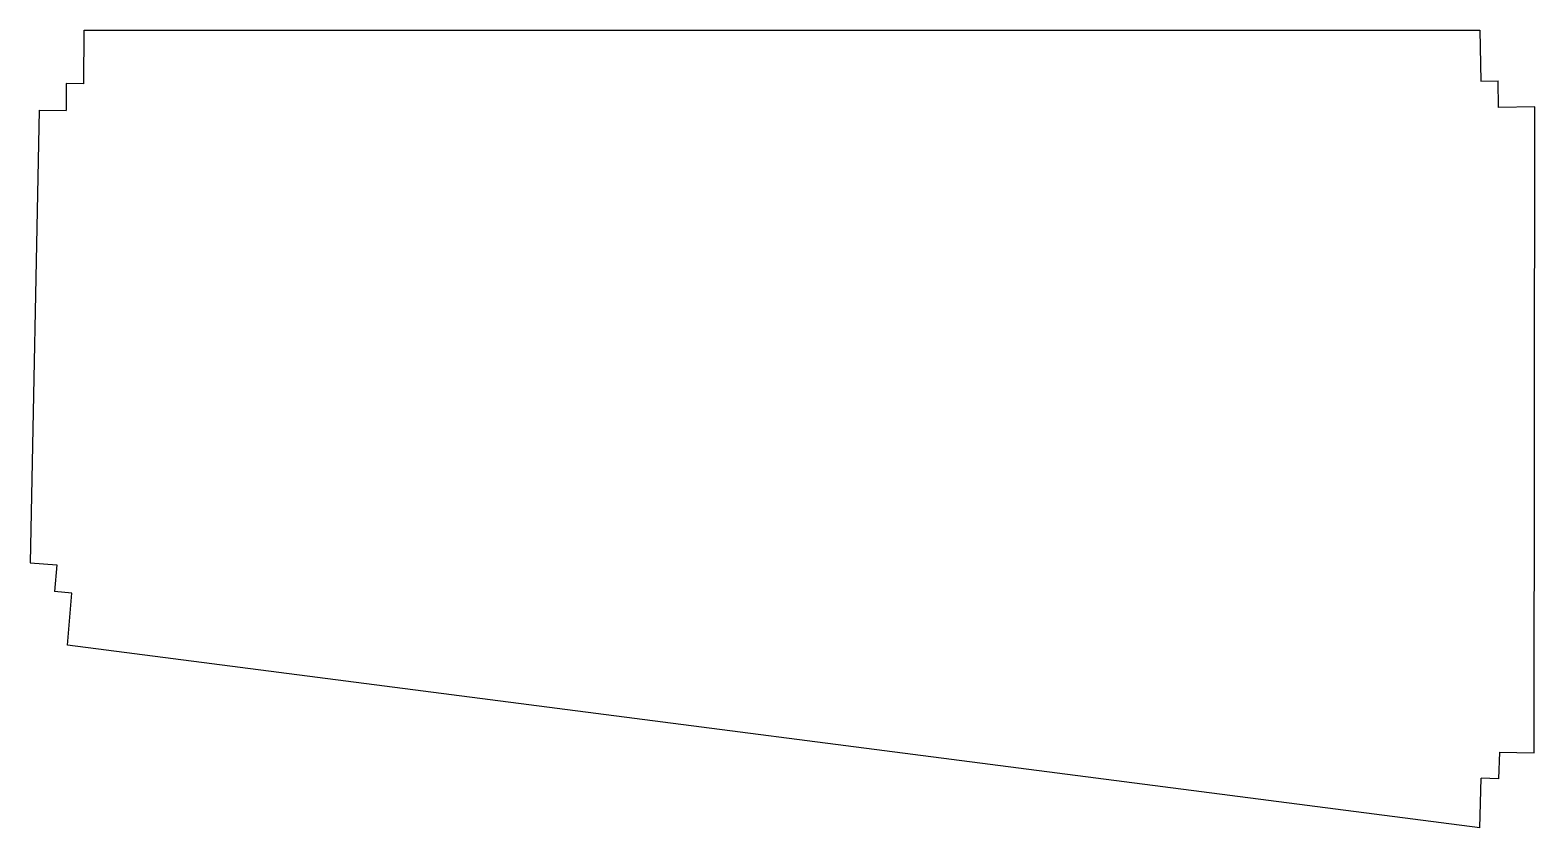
# Model space of a CAD drawing. Header units: millimetres. Extents: x -40 to 1082, y -565 to 30.
import ezdxf

# ---------------------------------------------------------------- set-up
doc = ezdxf.new("R2010")
doc.units = ezdxf.units.MM
doc.layers.add('finish', color=178, linetype='Continuous', lineweight=25, true_color=0x000000)

msp = doc.modelspace()

# ---------------------------------------------------------------- linework, layer by layer
at = {"layer": 'finish'}
for p, q in [((-0.4, -10), (0, 30)), ((0, 30), (1041, 30)), ((1041, 30), (1041.7, -8)), ((-13.4, -9.9), (-13.6, -29.9)), ((-0.4, -10), (-13.4, -9.9)), ((1041.7, -8), (1054.7, -7.8)), ((1055, -27.8), (1054.7, -7.8)), ((-33.6, -29.7), (-40.4, -367.2)), ((-33.6, -29.7), (-13.6, -29.9)), ((1082, -27.3), (1055, -27.8)), ((1081.5, -509.1), (1082, -27.3)), ((-40.4, -367.2), (-20.5, -368.9)), ((-20.5, -368.9), (-22.1, -388.8)), ((-9.2, -389.9), (-22.1, -388.8)), ((-12.4, -428.8), (-9.2, -389.9)), ((1040.9, -565), (-12.4, -428.8)), ((1055.6, -508.4), (1055, -528.4)), ((1055.6, -508.4), (1081.5, -509.1)), ((1040.9, -565), (1042, -528)), ((1055, -528.4), (1042, -528))]:
    msp.add_line(p, q, dxfattribs=at)

doc.saveas('drawing.dxf')
